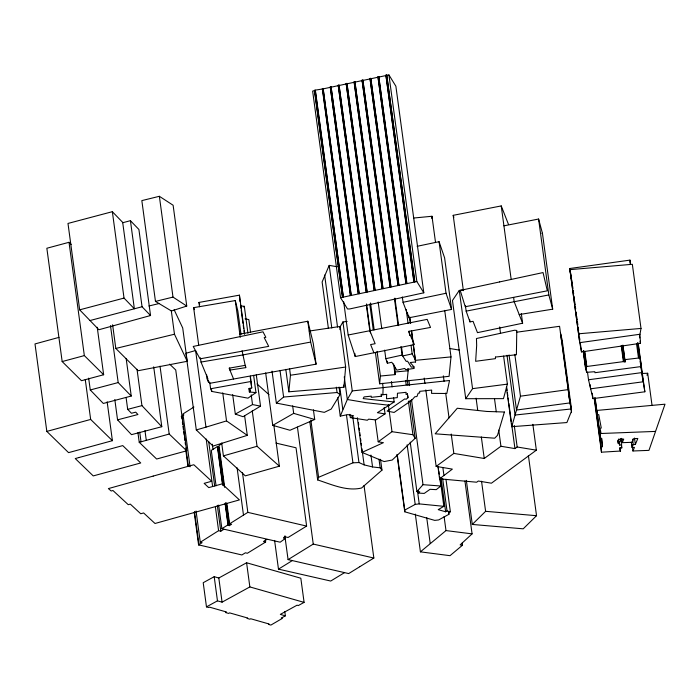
<?xml version="1.0" encoding="UTF-8"?>
<svg xmlns="http://www.w3.org/2000/svg" width="700" height="700" viewBox="0 0 700 700"><rect width="100%" height="100%" fill="white"/><g stroke="black" fill="none" stroke-linecap="round" stroke-linejoin="round"><path stroke-width="1.05" d="M562.231 340.62L562.205 344.243L571.445 412.554L570.903 412.606L566.895 422.555L511.726 426.685L506.389 387.196M571.445 412.554L571.471 408.931L562.126 339.789L560.577 333.76M594.195 398.352L601.475 452.191L620.541 451.045L620.043 448.096L621.758 447.904L620.926 438.48M384.668 350.131L385.831 358.689L387.38 363.23L391.816 362.267L396.83 370.16L404.819 368.428L405.615 369.679L414.164 368.428L413.963 366.861L410.174 362.512L415.59 361.996L411.688 331.1M393.584 397.679L394.161 401.993L363.169 398.598L364.061 396.918L371.271 396.148L371.219 397.329L381.404 396.244L381.456 394.887L386.662 394.328L386.505 398.781L397.294 397.626L397.46 393.243L406.114 392.315L406.035 394.389L407.4 394.249L408.004 397.486L406.245 399.245L404.705 398.947L387.082 411.11L394.135 412.44L411.757 400.277L414.794 396.777L416.938 396.524L418.197 393.164L419.659 393.015L419.72 391.344L431.664 390.066L431.533 393.365L446.793 393.496L449.531 380.511L352.257 390.915L347.331 399.507L340.252 416.115L347.891 414.601L353.614 415.791L350.359 417.611L349.921 414.365M382.874 394.739L383.136 387.608L382.559 383.303M339.885 329.639L340.165 326.445L309.251 331.047M285.81 369.381L288.838 391.799L343.892 387.24L345.651 367.019L340.165 326.445M289.599 368.821L290.465 375.226L288.838 391.799M377.072 351.321L380.415 376.031L379.627 383.801L449.094 376.32L451.001 356.895L444.71 310.38M431.777 218.426L431.988 216.265L413.77 218.024M380.415 376.031L395.054 374.631L395.316 371.98L394.45 365.531M407.129 380.861L408.328 369.092M630.543 264.416L629.965 260.12L569.73 268.511L579.749 342.659L581.516 351.916L640.439 343.315L639.984 334.259L641.008 328.44L632.336 264.294L570.01 269.64L571.077 278.512L571.524 278.451M503.597 356.072L507.395 384.134L503.457 398.641L465.745 398.711L452.463 300.493L459.279 290.421L463.838 289.809M511.726 426.685L520.468 396.183L514.806 354.331M646.992 375.252L647.684 373.257L642.6 373.45M655.55 431.41L601.055 433.493L600.058 428.207L601.274 428.041L598.727 414.601L597.52 414.794L596.697 410.445L665 404.197L648.961 450.371L632.949 450.984L632.082 444.526M380.52 459.323L381.981 470.129L361.55 488.014C346.841 491.54 331.494 484.452 317.678 479.938L318.596 477.286L310.852 419.974M337.4 266.787L329.192 265.379L322.123 281.986L328.405 328.501M632.949 450.984L634.445 447.361L632.074 447.457L633.264 444.57L635.346 444.491L637.822 438.489L633.596 438.655L632.109 442.295L622.274 442.671L623.726 439.11L618.8 439.303L617.934 441.385L618.284 443.459L619.238 443.424L619.517 445.025L621.801 444.946M625.109 361.909L624.864 359.651L639.503 357.919L640.255 358.382L641.183 366.555L594.939 372.706L594.825 371.709L586.722 372.304L585.428 367.421L586.836 366.485L623.394 361.62L625.109 361.909L622.93 345.765M339.981 327.066L342.93 321.93L347.148 321.484M339.054 387.056L340.06 394.52L331.214 409.054L324.319 412.352L276.351 403.095L272.029 371.131M459.279 290.421L472.561 388.64L465.745 398.711M439.556 476.315L440.869 486.01L436.249 489.65L430.054 489.309L424.235 493.412L418.626 493.097L419.773 491.794L416.911 491.627L423.01 484.68L411.512 399.63M466.331 480.358L472.29 524.44L485.608 511.315L536.532 515.699L528.395 455.49M536.532 515.699L523.206 528.824L472.29 524.44M410.016 400.382L415.152 438.314L392.201 460.04L384.134 461.571L362.014 452.401L357.324 417.725M464.931 480.996L472.08 533.872L460.127 544.924L462.49 545.212L462.201 543.051M415.31 514.08L420.411 551.845L445.996 530.582L472.08 533.872M462.49 545.212L450.012 555.678L420.411 551.845M340.06 394.52L337.059 392.516L283.605 397.031L276.351 403.095M437.981 466.988L439.582 478.835L452.358 469.114L436.161 466.41L425.828 389.935M415.152 438.314L412.93 434.717L391.991 431.699L378.201 441.814L375.27 420.14M532.858 424.322L536.349 450.179L491.426 483.201L478.301 481.023L476.674 482.221L439.582 478.835M436.161 466.41L453.845 453.416L484.242 458.491L500.929 446.259L514.946 448.595L517.169 446.994L536.349 450.179M285.259 536.156L285.547 538.309L280.184 542.202L221.865 528.701L218.671 505.102M243.373 306.95L244.309 306.303L247.949 333.279M253.636 375.349L255.973 392.613L247.957 398.169L211.794 391.431L210.612 388.754L209.737 382.279M384.178 407.4L385.053 413.892L377.387 412.694L394.161 401.993M385.053 413.892L375.874 419.886L368.69 419.151L367.316 420.236L350.359 417.611M193.926 407.024L182.936 413.98L190.085 466.812M222.486 443.319L219.013 445.515L224.674 487.358M196.061 511.009L200.287 542.273L218.593 530.679L220.806 531.195L223.799 529.349M226.844 503.449L229.6 523.827L247.835 512.365L306.618 526.085L296.03 447.773L276.001 443.1M223.457 485.371L218.234 446.749L217.394 446.547L211.278 450.389L216.064 485.791M221.865 528.701L227.981 524.851L228.821 525.061L225.776 502.539M266.91 539.411L263.463 541.52L265.632 542.028L265.335 539.875M222.775 484.627L217.7 447.081L218.234 446.749M225.391 503.939L228.287 525.394L228.821 525.061M364.026 485.468L373.844 558.031L313.25 544.075L288.076 559.615L284.865 536.043M274.592 540.426L278.477 569.144L292.303 560.586L348.679 573.58L359.642 566.808M359.809 566.702L373.844 558.031M181.239 416.561L183.873 414.942M194.215 512.514L198.581 544.854L202.099 542.692L200.287 542.273M306.618 526.085L288.076 537.486L285.233 536.821L283.684 537.775L284.392 537.941L283.841 538.282L285.547 538.309M228.287 525.394L229.364 525.648L231.621 524.256L229.6 523.827M265.632 542.028L247.362 553.262L245.394 552.799L241.885 554.96L198.581 544.854M344.54 572.626L330.715 581.044L278.477 569.144M256.287 374.762L260.531 406.14L243.066 416.719L235.314 414.094L232.68 394.616M445.979 479.299L450.371 511.787L448.84 512.697L448.91 514.308L438.637 519.942L434.744 520.389L404.766 511.805L397.005 454.405M440.037 478.17L443.844 506.327L438.2 509.644L445.637 511.779L447.037 511.009L450.371 511.787M313.416 409.859L314.72 419.493L293.676 413.368L272.746 425.355L265.659 372.881M235.314 414.094L252.525 404.574L260.531 406.14M285.364 615.843L280.306 614.39L297.054 605.202L298.296 605.561L304.098 602.385L300.825 578.218L246.593 562.765L218.811 577.999L214.2 576.686L203.21 582.706L206.474 606.874L208.758 607.512L209.466 607.128L226.398 611.957L225.409 612.5L228.62 613.419L229.609 612.876L247.73 618.039L247.074 618.398L249.891 619.202L250.705 618.756L269.159 624.015L268.485 624.391L270.9 625.074L282.31 618.415L281.251 618.091L285.364 615.843L284.795 611.634M206.474 606.874L217.464 600.845L222.075 602.157L249.856 586.924L304.098 602.385M404.766 511.805L404.749 510.09L415.196 504.403L419.23 503.895L443.844 506.327M362.014 452.401L383.39 442.68L378.201 441.814M314.72 419.493L289.993 430.264L272.746 425.355M318.596 477.286L352.94 462.823L358.951 462.543L364.123 464.879L372.558 466.944L380.17 467.819L381.981 470.129M248.911 388.727L249.349 391.965L250.407 391.58L249.97 388.342M186.751 306.058L171.465 310.993L155.47 301.411L141.838 200.611L159.364 196.298L173.119 205.249L186.751 306.058L172.996 297.098L155.47 301.411M244.641 415.94L247.275 435.365L213.054 446.066L196.298 429.931L185.929 353.29L195.606 350.499L205.966 427.14L196.298 429.931M205.966 427.14L226.537 420.91L247.275 435.365M139.23 442.304L169.199 434.044L186.673 450.8L156.651 459.025L139.23 442.304L137.918 432.609M223.414 455.866L257.04 446.294L279.37 466.174L245.324 475.869L223.414 455.866L221.673 442.995M122.736 222.722L130.428 220.684L138.906 229.469L150.544 315.525L98.901 329.735L79.669 309.838L67.987 223.44L112.35 211.689L122.684 222.39L134.365 308.779L124.031 298.086L112.35 211.689M59.001 337.374L35 343.936L46.83 431.41L68.574 452.637L112.403 440.676L107.144 401.8M46.83 431.41L90.659 419.44L112.403 440.676M71.207 244.466L69.02 242.296L46.847 248.255L62.169 361.559L81.48 380.704L103.652 374.745L97.23 327.267M62.169 361.559L84.341 355.6L103.652 374.745M79.669 309.838L124.031 298.086M90.02 320.53L142.056 306.749L150.544 315.525M90.265 389.961L118.186 382.567L131.241 396.051L103.311 403.454L90.265 389.961L88.664 378.14M126.096 397.582L127.689 409.351L141.934 405.624L161.796 426.72L131.486 434.648L117.556 419.842L114.809 399.525M117.556 419.842L137.926 414.523L135.704 412.16L131.46 413.262L127.689 409.351M115.806 348.442L174.475 334.224L187.215 361.296L138.119 370.72L115.806 348.442L112.612 324.791M148.925 305.996L159.442 303.45M385.831 358.689L402.08 355.092L406.219 361.428L407.523 361.139L411.338 367.176L413.963 366.861M451.001 356.895L415.634 360.308L412.186 353.876L402.719 355.933L401.555 347.279M342.536 297.281L314.379 90.3L315.175 90.134L343.341 297.115L350.473 295.601L322.315 88.62L323.111 88.454L351.286 295.435L358.426 293.921L330.26 86.94L331.065 86.765L359.231 293.746L366.38 292.233L338.214 85.251L339.019 85.076L367.185 292.058L374.334 290.544L346.168 83.562L346.973 83.396L375.13 290.377L382.27 288.864L354.113 81.882L354.909 81.707L383.084 288.689L390.233 287.175L362.058 80.185L362.863 80.019L391.037 287L398.16 285.495L370.002 78.505L370.808 78.339L398.974 285.32L406.131 283.797L377.965 76.825L378.77 76.65L406.936 283.631L414.076 282.118L385.901 75.136L386.715 74.97L414.873 281.951L416.85 281.531L423.806 292.81L349.72 308.945L347.524 308.98L340.567 297.701L312.629 91.096L314.606 90.676L342.536 297.281L340.567 297.701M371.035 78.715L378.192 77.192M386.942 75.346L388.92 74.926L395.876 86.205L423.806 292.81M350.245 295.234L351.286 295.435M346.168 83.562L374.098 290.176L375.13 290.377M354.113 81.882L382.043 288.488L383.084 288.689M315.175 90.134L322.543 88.996L350.473 295.601M323.348 88.83L330.488 87.316M331.293 87.141L338.441 85.627M339.255 85.453L346.395 83.939M347.2 83.772L354.34 82.259M355.145 82.084L362.303 80.57M363.099 80.395L370.23 78.89M378.998 77.026L386.137 75.513M330.26 86.94L358.19 293.545L359.231 293.746M338.214 85.251L366.144 291.856L367.185 292.058M370.002 78.505L397.933 285.11L398.974 285.32M377.965 76.825L405.895 283.43L406.936 283.631M385.901 75.136L413.84 281.741L414.873 281.951M417.121 246.304L439.066 241.693L444.605 257.854L451.579 309.418L408.931 317.783L403.043 302.295L402.316 296.931M342.309 296.914L343.105 296.748M403.043 302.295L446.04 293.256L451.579 309.418M362.058 80.185L389.996 286.79L391.037 287M521.308 313.539L522.62 323.225L477.47 332.649L473.06 321.335L469.98 321.886L466.148 311.141L465.421 305.751M348.171 335.002L355.233 356.545L414.435 344.592L408.564 331.441L430.526 327.434L427.175 319.375L348.171 335.002L343.683 301.796M463.383 290.684L453.198 215.329L501.235 205.923L508.489 224.438M513.608 297.421L514.194 301.726L519.207 314.554L552.694 309.172L542.439 233.284L538.589 219.039L503.93 225.829M206.553 374.596L207.13 378.858L208.469 382.104L209.195 381.964L209.755 383.32L316.067 364.158L313.25 343.332L307.825 321.23L239.829 334.145M466.148 311.141L548.844 294.936L552.694 309.172M307.825 321.23L310.642 342.064L242.646 354.979L200.996 362.058L200.419 357.787M207.13 378.858L207.865 378.726L200.996 362.058M250.373 376.066L251.72 387.975L249.034 388.483L250.407 391.58M199.526 306.757L198.94 302.444L239.435 295.155L244.685 333.996M210.612 388.754L251.099 381.465M229.626 368.007L229.906 370.09L245.752 367.631L245.193 365.339L229.119 368.174L233.572 378.989M198.686 344.986L193.638 307.659L235.287 300.571L237.834 310.94L241.01 334.408M541.931 233.362L542.439 233.284M290.465 375.226L345.651 367.019M639.984 334.259L579.749 342.659L570.01 269.64M516.565 332.229L559.571 326.305L569.931 402.902L571.471 408.931L515.077 415.039L506.992 355.259M587.492 372.199L588.516 379.767L641.891 372.601L637.98 342.886M520.468 396.183L568.129 389.62M472.561 388.64L507.395 384.134M588.516 379.767L592.979 398.624L644.849 391.79L638.225 343.315M395.316 371.98L408.152 370.755L407.864 368.602M578.681 333.786L641.008 328.44M595.131 398.002L599.935 433.545L601.055 433.493M594.913 397.766L600.442 438.69L601.851 438.637L602.446 446.688L601.003 446.74L594.457 398.283M423.01 484.68L440.869 486.01M240.52 305.935L244.309 306.303M249.349 391.965L255.973 392.613M389.191 405.248L366.135 402.684L347.331 399.507L344.26 376.793M449.969 348.539L459.454 350.123M245.053 318.841L248.824 319.585L250.582 332.57M288.076 559.615L292.303 560.586M217.7 447.081L218.776 447.335L224 485.957M256.996 383.967L268.993 394.642M169.671 364.158L175.744 369.994L186.673 450.8M174.125 309.724L182.709 327.967L187.215 361.296M366.328 304.885L369.801 330.592L375.139 343.709L370.606 344.566L373.94 352.844M198.94 302.444L199.736 304.229M193.638 307.659L194.451 309.619M522.62 323.225L519.207 314.554M453.198 215.329L453.889 217.289M310.642 342.064L316.067 364.158M245.193 365.339L242.069 350.709M644.849 391.79L640.876 366.686M570.972 275.074L571.489 277.769M569.73 268.511L570.124 270.594M570.316 271.644L570.806 274.181M560.429 332.701L561.374 339.588M568.995 396.016L569.931 402.902L516.504 410.034L509.049 354.935M647.684 373.257L652.059 405.562M639.424 335.799L639.712 337.942M640.15 341.171L640.439 343.315M637.98 345.266L638.269 347.419M638.68 350.473L638.995 352.791M639.415 355.88L639.721 358.172M640.141 361.287L640.447 363.545M637.464 342.851L639.503 357.919M637.289 343.875L639.188 357.858M636.562 343.849L638.452 357.84M622.886 345.118L624.916 360.185M622.37 345.564L624.558 361.699M634.471 438.034L635.346 444.491M621.626 345.476L623.805 361.62M621.215 345.476L623.394 361.62M632.538 439.189L633.264 444.57M631.347 442.067L632.074 447.457M621.688 438.366L622.274 442.671M620.594 439.294L620.883 441.446M621.32 444.675L621.758 447.904M619.168 441.639L619.456 443.791M620.104 447.816L620.541 451.045M618.651 439.119L619.517 445.025M619.876 447.834L620.314 451.062M617.855 440.23L618.284 443.459M601.282 438.078L602.446 446.688M592.253 393.243L592.979 398.624M590.004 384.484L590.59 388.815L642.924 381.824L641.891 372.601M584.798 351.418L586.836 366.485M584.465 351.514L586.504 366.581M583.774 350.683L586.722 372.304M584.526 357.079L584.824 359.231M585.253 362.46L585.55 364.613M585.839 366.765L586.565 372.146M583.555 350.822L585.734 366.966M583.319 350.892L585.646 368.113M583.24 351.286L585.428 367.421M571.778 279.921L572.215 283.15M572.653 286.37L572.941 288.523M573.23 290.666L573.668 293.895M573.956 296.039L574.394 299.267M574.683 301.411L575.12 304.64M575.409 306.784L575.697 308.936M576.135 312.156L576.424 314.309M576.721 316.461L577.15 319.681M577.447 321.834L577.876 325.054M578.174 327.206L578.611 330.426M578.9 332.579L579.189 334.723M579.626 337.951L579.915 340.095M580.352 343.324L581.516 351.916M538.589 219.039L548.844 294.936M501.235 205.923L511.157 279.283M514.255 425.451L517.169 446.994M499.66 326.926L500.535 333.401M506.642 387.196L507.08 390.425M507.369 392.586L507.806 395.815M508.095 397.967L508.532 401.196M508.83 403.358L511.306 421.662M511.595 423.824L514.946 448.595M494.524 398.869L496.265 411.793M498.741 430.098L500.929 446.259M469.691 319.734L469.98 321.886M476.079 398.169L477.689 410.016M481.329 436.949L484.242 458.491M481.539 481.206L485.608 511.315M439.066 241.693L446.04 293.256M431.988 216.265L435.496 242.226M443.354 375.865L444.089 381.246M445.69 393.102L449.041 417.874M451.22 434.026L453.845 453.416M442.89 467.775L443.914 475.317M448.621 512.137L448.91 514.308M388.92 74.926L416.85 281.531M442.645 478.52L447.037 511.009M386.715 74.97L414.645 281.575M441.096 478.205L445.637 511.779M438.244 466.629L438.541 468.781M438.83 470.934L439.267 474.162M444.098 516.556L445.996 530.582M424.226 378.088L424.953 383.469M378.77 76.65L406.709 283.255M409.78 317.039L410.664 323.531M409.588 317.642L410.322 323.05M411.346 330.619L412.808 341.442M413.245 344.689L415.59 361.996M408.634 315.639L408.931 317.783M407.453 312.498L407.741 314.65M406.184 309.523L408.091 323.584M409.115 331.152L409.692 335.484M411.014 345.223L412.186 353.876M370.808 78.339L398.746 284.944M408.887 380.249L409.623 385.63M426.711 517.597L430.211 543.497M407.382 380.87L407.969 385.21M394.914 298.174L398.624 325.64M405.606 380.52L406.192 384.86M407.365 393.531L407.951 397.863M408.389 401.118L412.93 434.717M394.415 298.41L398.029 325.141M400.925 346.535L402.08 355.092M362.863 80.019L390.801 286.624M418.338 490.945L418.626 493.097M417.471 490.901L419.23 503.895M410.217 442.111L416.911 491.627M407.137 444.832L415.196 504.403M393.601 363.886L395.054 374.631M354.909 81.707L382.848 288.312M391.396 381.509L392.123 386.899M387.091 361.086L387.38 363.23M378.166 302.006L381.78 328.746M397.285 454.86L404.749 510.09M346.973 83.396L374.902 290.001M388.334 404.6L391.991 431.699M370.536 302.969L374.168 329.831M369.775 304.071L373.249 329.787M381.115 394.082L381.404 396.244M375.419 352.651L379.627 383.801M339.019 85.076L366.957 291.681M366.537 303.94L370.449 332.868M331.065 86.765L358.995 293.37M378.998 459.165L380.17 467.819M323.111 88.454L351.05 295.059M370.947 455.052L372.558 466.944M354.804 353.334L355.233 356.545M315.411 90.51L343.341 297.115M358.418 422.704L358.706 424.865M359.152 428.111L359.441 430.273M359.73 432.434L360.176 435.68M360.614 438.926L360.902 441.088M361.2 443.249L361.489 445.41M361.926 448.656L364.123 464.879M342.93 321.93L352.257 390.915M352.817 417.13L358.951 462.543M329.192 265.379L337.531 327.04M343.604 385.105L343.892 387.24M346.509 415.24L352.94 462.823M324.634 275.039L331.8 328.037M339.841 387.529L342.773 409.168M336.332 387.188L337.059 392.516M337.767 397.731L340.252 416.115M309.785 421.54L317.678 479.938M297.439 427.105L313.25 544.075M292.661 405.869L293.676 413.368M280.009 370.396L283.605 397.031M273.858 425.399L279.37 466.174M284.384 536.34L284.672 538.484M240.494 304.902L240.931 308.14M241.22 310.301L242.97 323.243M243.259 325.404L243.696 328.641M243.994 330.803L244.431 334.031M250.267 377.186L250.705 380.424M250.994 382.585L251.72 387.975M251.213 394.835L252.525 404.574M252.254 410.882L257.04 446.294M245.473 365.549L245.752 367.631M235.287 300.571L240.249 337.269M242.471 472.675L247.835 512.365M237.099 467.836L243.477 515.043M246.593 562.765L249.856 586.924M222.74 392.84L226.537 420.91M211.505 389.27L211.794 391.431M226.319 503.116L229.364 525.648M217.394 446.547L222.617 485.161M225.076 503.396L227.981 524.851M208.18 379.969L208.469 382.104M212.284 444.176L213.019 449.566M208.705 441.709L214.681 485.914M217.306 505.321L220.806 531.195M206.202 439.04L212.616 486.483M215.39 506.966L218.593 530.679M218.811 577.999L222.075 602.157M214.2 576.686L217.464 600.845M159.364 196.298L172.996 297.098M171.273 310.572L174.475 334.224M181.668 416.684L181.956 418.845M182.394 422.074L182.691 424.235M182.98 426.387L183.418 429.625M183.706 431.777L184.144 435.015M184.441 437.168L184.879 440.405M185.168 442.558L185.456 444.719M185.894 447.947L188.37 466.279M194.495 511.56L199.01 544.985M185.754 449.986L187.941 466.156M160.02 366.161L169.199 434.044M153.702 366.826L161.796 426.72M130.428 220.684L142.056 306.749M137.016 369.267L141.934 405.624M144.97 430.614L146.282 440.309M139.72 432.11L141.032 441.814M126.149 358.418L131.241 396.051M110.486 325.579L118.186 382.567M69.02 242.296L84.341 355.6M85.26 379.479L90.659 419.44M599.935 433.545L600.442 438.69M240.056 301.665L239.435 295.155M601.003 446.74L601.475 452.191M629.965 260.12L630.122 263.305M495.46 357.061L495.416 358.654L475.65 361.296L476.665 345.433L476.455 338.52L514.587 330.225L516.784 330.461L516.399 354.734L495.46 357.061M504.394 412.02L497.481 435.356L494.69 438.2L435.164 433.808L457.293 408.249L486.771 411.451L504.394 412.02M153.195 476.079L108.386 488.591L111.195 490.998L112.945 490.516L128.266 504.683L130.296 504.114L140.735 513.756L143.623 512.951L155.006 523.486L239.426 499.914L222.093 483.892L208.749 487.611L204.138 483.359L211.68 481.25L193.821 464.739L153.195 476.079M78.978 457.537L75.259 458.552L93.24 475.921L140.726 462.971L122.745 445.602L78.978 457.537M499.66 281.916L460.215 290.412L465.255 306.723L547.33 290.815L543.043 272.571L499.66 281.916M217.814 341.276L193.209 346.447L200.025 358.829L268.695 346.369L264.206 337.61L265.851 337.321L263.007 331.817L217.814 341.276"/></g></svg>
